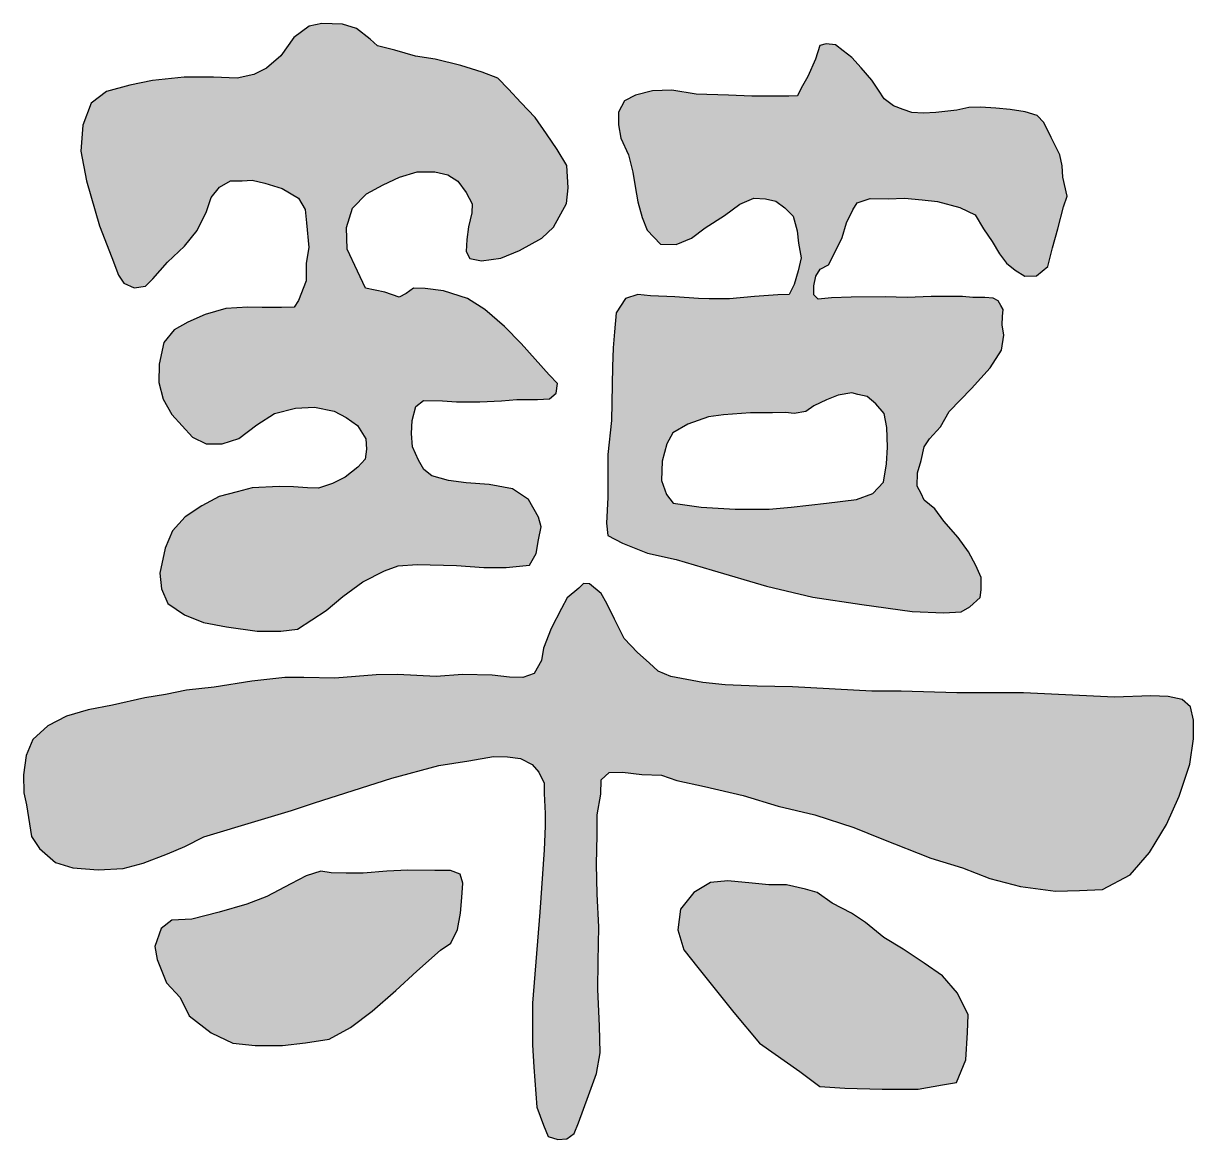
# Model space of a CAD drawing. Extents: x -55438775289 to -98440, y -7665632576 to 9496667396.
# Drawn here: x -149889.6 to -149511.8, y -217072.9 to -216712.6 of the extents above; entities that cross this region are included whole.
import ezdxf

# ---------------------------------------------------------------- set-up
doc = ezdxf.new("R2010")
doc.units = 0
doc.header["$LTSCALE"] = 1000
doc.layers.add('FRAME', color=7, linetype='CONTINUOUS')

# ---------------------------------------------------------------- blocks, each defined once
blk = doc.blocks.new('a1')
at = {"layer": 'FRAME'}
h = blk.add_hatch(color=256, dxfattribs=at)
h.paths.add_polyline_path([(88796.83, 129721.42), (88793.72, 129724.68), (88791.06, 129727.49), (88788.78, 129729.88), (88785.44, 129731.17), (88780.81, 129732.61), (88775.34, 129733.97), (88771.09, 129734.66), (88766.61, 129735.95), (88762.89, 129736.86), (88761.33, 129738.27), (88758.39, 129740.59), (88755.38, 129741.48), (88750.94, 129741.68), (88748.21, 129741.07), (88744.93, 129738.68), (88742.12, 129734.72), (88738.98, 129732.05), (88736.31, 129730.69), (88732.69, 129729.87), (88727.63, 129730.14), (88721.3, 129730.12), (88714.47, 129729.37), (88709.61, 129728.41), (88704.56, 129727.04), (88701.27, 129724.52), (88699.5, 129719.8), (88699.02, 129714.2), (88700.25, 129707.78), (88703.06, 129698.12), (88705.73, 129691.29), (88707.16, 129687.47), (88708.32, 129685.76), (88710.51, 129684.8), (88712.97, 129685.14), (88714.54, 129686.71), (88717.69, 129690.27), (88721.38, 129693.75), (88724.11, 129697.1), (88726.1, 129701.19), (88727.12, 129704.2), (88728.9, 129706.45), (88731.29, 129707.82), (88733.75, 129707.82), (88735.94, 129707.96), (88738.67, 129707.27), (88742.37, 129706.18), (88745.92, 129704.06), (88747.36, 129701.6), (88747.63, 129698.74), (88748.11, 129693.48), (88747.56, 129690.06), (88747.56, 129686.3), (88745.88, 129682.07), (88744.97, 129680.63), (88742.25, 129680.51), (88738.09, 129680.51), (88735.01, 129680.57), (88730.24, 129680.33), (88725.78, 129679), (88722.1, 129677.37), (88719.14, 129675.74), (88716.91, 129673.03), (88715.89, 129668.36), (88715.83, 129664.38), (88716.79, 129660.82), (88718.66, 129657.51), (88723.08, 129652.66), (88726.03, 129651.21), (88729.47, 129651.21), (88733.09, 129652.35), (88736.9, 129655.25), (88740.76, 129657.72), (88745.23, 129658.87), (88749.33, 129659.05), (88753.55, 129658.2), (88756.15, 129656.88), (88758.62, 129655.13), (88760.37, 129652.29), (88760.55, 129650.06), (88760.25, 129647.89), (88758.68, 129646.2), (88755.97, 129644.03), (88753.25, 129642.65), (88750.17, 129641.62), (88747.82, 129641.74), (88744.8, 129641.92), (88741.73, 129641.98), (88735.93, 129641.71), (88732.67, 129640.87), (88728.81, 129639.84), (88725.07, 129637.85), (88721.51, 129635.5), (88718.79, 129632.49), (88717.22, 129628.75), (88716.08, 129623.36), (88716.38, 129619.98), (88717.77, 129616.84), (88721.33, 129614.37), (88725.43, 129612.74), (88730.38, 129611.78), (88737.03, 129610.85), (88742.1, 129610.85), (88745.66, 129611.27), (88751.87, 129615.31), (88755.43, 129618.33), (88759.72, 129621.52), (88764.43, 129623.87), (88767.38, 129624.9), (88771.43, 129625.2), (88779.9, 129624.97), (88785.82, 129624.55), (88790.58, 129624.55), (88795.59, 129625.1), (88797.04, 129627.57), (88797.58, 129630.52), (88798.13, 129633.3), (88797.52, 129635.41), (88795.41, 129639.23), (88791.97, 129641.52), (88786.96, 129642.42), (88781.96, 129642.78), (88778.15, 129643.27), (88774.59, 129644.29), (88772.84, 129645.68), (88771.7, 129647.67), (88770.43, 129650.52), (88770.19, 129653.42), (88770.37, 129656.19), (88771.15, 129659.21), (88772.78, 129660.5), (88776.89, 129660.44), (88779.91, 129660.26), (88784.91, 129660.26), (88789.56, 129660.44), (88792.88, 129660.74), (88797.35, 129660.74), (88799.94, 129660.86), (88801.33, 129662.06), (88801.63, 129664.17), (88799.88, 129666.04), (88793.85, 129672.82), (88790.23, 129676.44), (88786, 129680.12), (88782.26, 129682.47), (88777.13, 129684.15), (88773.15, 129684.64), (88770.67, 129684.7), (88769.1, 129683.55), (88767.53, 129682.77), (88764.46, 129683.85), (88760.35, 129684.72), (88758.6, 129688.36), (88756.4, 129693.07), (88756.25, 129697.77), (88757.54, 129701.9), (88760.5, 129705.01), (88764.15, 129706.91), (88767.64, 129708.58), (88771.44, 129709.71), (88775.23, 129709.71), (88778.04, 129709.11), (88780.17, 129707.74), (88781.99, 129705.31), (88783.28, 129702.81), (88783.21, 129700.91), (88782.52, 129697.88), (88782.14, 129695.15), (88781.99, 129692.57), (88782.75, 129691.05), (88785.26, 129690.59), (88789.43, 129691.13), (88793.46, 129692.79), (88798.24, 129695.45), (88800.75, 129697.8), (88803.59, 129702.91), (88803.97, 129706.32), (88803.67, 129711.1), (88801.54, 129714.51), (88799.26, 129717.93)])
h.paths.add_polyline_path([(88906.3, 129720.38), (88904.88, 129721.89), (88902.29, 129722.64), (88899.04, 129723.14), (88895.95, 129723.47), (88892.69, 129723.64), (88890.18, 129723.56), (88887.59, 129722.97), (88883.08, 129722.47), (88880.41, 129722.39), (88877.9, 129722.47), (88876.07, 129723.14), (88873.98, 129723.97), (88871.97, 129725.47), (88870.72, 129727.31), (88869.3, 129729.48), (88867.01, 129732.09), (88865.01, 129734.34), (88863.09, 129735.76), (88861.49, 129737.04), (88859.48, 129737.25), (88858.1, 129736.93), (88857.14, 129733.96), (88855.55, 129730.25), (88854.07, 129727.71), (88853.32, 129726.12), (88851.41, 129726.01), (88847.7, 129726.01), (88843.45, 129726.01), (88838.46, 129726.22), (88831.46, 129726.43), (88826.26, 129727.28), (88822.12, 129727.18), (88818.4, 129726.22), (88816.04, 129725.05), (88814.77, 129722.61), (88814.77, 129719.86), (88815.3, 129716.99), (88816.89, 129713.39), (88817.84, 129709.68), (88818.37, 129706.6), (88818.9, 129703.31), (88819.86, 129699.92), (88820.92, 129697.16), (88823.79, 129694.19), (88827.18, 129694.09), (88830.47, 129695.47), (88833.44, 129697.69), (88837.58, 129700.34), (88840.87, 129702.78), (88843.88, 129704.04), (88846.43, 129703.93), (88848.66, 129703.4), (88850.57, 129702.02), (88852.37, 129700.22), (88853.22, 129697.04), (88853.54, 129694.39), (88854.07, 129691.21), (88853.43, 129688.45), (88852.59, 129685.48), (88851.52, 129683.36), (88849.08, 129683.25), (88844.07, 129682.9), (88838.66, 129682.37), (88834.31, 129682.37), (88831.97, 129682.48), (88826.88, 129682.8), (88821.68, 129683.01), (88818.92, 129683.33), (88816.26, 129682.48), (88814.25, 129679.4), (88813.93, 129675.27), (88813.61, 129671.87), (88813.5, 129667.74), (88813.29, 129656.24), (88812.44, 129648.92), (88812.44, 129639.66), (88812.22, 129634.15), (88812.44, 129631.49), (88815.62, 129629.8), (88821.03, 129627.68), (88827.19, 129626.3), (88834.94, 129623.97), (88846.64, 129620.55), (88856.61, 129618.21), (88867.12, 129616.62), (88877.98, 129615.13), (88884.78, 129614.81), (88888.49, 129615.02), (88890.4, 129616.09), (88892.63, 129618.1), (88892.84, 129619.8), (88892.84, 129622.45), (88891.68, 129624.99), (88890.08, 129627.96), (88887.86, 129631.04), (88884.78, 129634.54), (88882.87, 129637.19), (88880.53, 129639.1), (88879.9, 129640.47), (88879.05, 129642.06), (88879.15, 129644.93), (88879.9, 129647.58), (88880.53, 129650.55), (88881.7, 129652.24), (88884.04, 129654.83), (88885.95, 129658.12), (88890.73, 129663.1), (88894.76, 129667.55), (88897.2, 129671.37), (88897.73, 129674.55), (88897.34, 129676.82), (88897.4, 129678.59), (88897.55, 129680.11), (88897.08, 129680.99), (88896.45, 129681.99), (88895.41, 129682.51), (88893.58, 129682.67), (88891.02, 129682.72), (88888.83, 129682.93), (88882.06, 129682.88), (88876.89, 129682.67), (88872.19, 129682.83), (88864.84, 129682.77), (88860.58, 129682.6), (88857.74, 129682.35), (88856.82, 129683.27), (88856.82, 129685.19), (88857.23, 129687.27), (88858.15, 129688.77), (88859.99, 129689.69), (88861.24, 129692.2), (88862.91, 129695.62), (88863.83, 129698.79), (88865.17, 129701.54), (88866.11, 129703.07), (88868.95, 129703.99), (88872.79, 129703.9), (88876.3, 129704.07), (88880.14, 129703.74), (88883.4, 129703.32), (88888.26, 129702.06), (88891.52, 129700.48), (88893.36, 129697.47), (88895.2, 129694.72), (88896.78, 129692.05), (88898.29, 129690.05), (88900.13, 129688.54), (88902.21, 129687.29), (88904.72, 129687.37), (88907.14, 129689.38), (88908.14, 129693.38), (88909.31, 129697.47), (88910.57, 129702.23), (88911.32, 129704.48), (88910.4, 129708.57), (88910.23, 129710.99), (88909.73, 129713.41), (88907.89, 129717.13)])
h.paths.add_polyline_path([(88862.04, 129661.68), (88864.96, 129662.2), (88866.31, 129661.79), (88868.29, 129661.37), (88870.16, 129659.81), (88871.93, 129657.73), (88872.55, 129654.72), (88872.66, 129650.45), (88872.45, 129646.92), (88871.83, 129642.97), (88869.54, 129640.47), (88866, 129639.22), (88859.54, 129638.39), (88851.95, 129637.56), (88847.16, 129637.14), (88839.87, 129637.14), (88832.59, 129637.56), (88826.55, 129638.39), (88825.09, 129640.26), (88824.05, 129643.28), (88824.15, 129647.44), (88825.2, 129651.18), (88826.44, 129653.57), (88829.67, 129655.44), (88834.15, 129657), (88837.37, 129657.42), (88843.2, 129657.84), (88847.89, 129657.84), (88850.7, 129657.94), (88852.57, 129657.73), (88855.07, 129658.15), (88856.84, 129659.4), (88859.54, 129660.64)], flags=16)
h.paths.add_polyline_path([(88938.54, 129591.75), (88937.89, 129594.6), (88936.08, 129596.16), (88933.1, 129596.81), (88929.33, 129596.94), (88921.55, 129596.68), (88901.94, 129597.59), (88887.55, 129597.59), (88875.62, 129597.98), (88869.26, 129597.98), (88852.23, 129598.9), (88844.58, 129599.03), (88837.7, 129599.29), (88832.91, 129599.81), (88826.03, 129601.11), (88823.31, 129602.27), (88821.36, 129604.09), (88818.85, 129606.3), (88816, 129609.28), (88813.92, 129613.43), (88812.23, 129616.79), (88811.07, 129619), (88808.56, 129621.07), (88807.26, 129621.16), (88806.21, 129620.1), (88803.69, 129618.08), (88802.48, 129615.72), (88800.29, 129611.43), (88798.66, 129607.21), (88798.18, 129604.54), (88796.63, 129601.78), (88794.2, 129600.89), (88791.28, 129600.97), (88787.55, 129601.38), (88781.2, 129601.53), (88775.52, 129601.13), (88767.24, 129601.53), (88762.62, 129601.45), (88753.75, 129600.79), (88747.02, 129600.87), (88742.96, 129600.87), (88735.82, 129600.14), (88727.77, 129598.84), (88721.76, 129598.19), (88717.3, 129597.22), (88712.84, 129596.49), (88705.84, 129594.94), (88700.65, 129593.96), (88695.94, 129592.59), (88691.97, 129590.48), (88688.72, 129587.56), (88687.26, 129584.08), (88686.69, 129579.94), (88686.77, 129576.05), (88687.34, 129573.46), (88688.4, 129566.69), (88690.18, 129564.09), (88693.59, 129561.09), (88697.32, 129559.96), (88702.76, 129559.47), (88708.19, 129559.8), (88712.49, 129560.93), (88717.68, 129562.96), (88721.42, 129564.5), (88725.55, 129566.61), (88737.19, 129570.09), (88744.41, 129572.28), (88749.35, 129573.9), (88766.01, 129579.26), (88776.07, 129581.94), (88782.56, 129582.99), (88787.87, 129583.9), (88790.87, 129583.82), (88793.71, 129583.49), (88796.22, 129582.19), (88797.6, 129580.49), (88798.74, 129578.14), (88798.74, 129575.95), (88798.98, 129571.66), (88798.98, 129568.9), (88798.74, 129563.79), (88797.85, 129550.39), (88796.28, 129530.79), (88796.28, 129521.85), (88796.54, 129517.05), (88797.19, 129508.44), (88798.62, 129504.55), (88799.65, 129502.09), (88801.73, 129501.44), (88803.67, 129501.57), (88805.23, 129502.74), (88806.14, 129505.07), (88808.34, 129510.9), (88810.03, 129515.7), (88810.81, 129520.1), (88810.68, 129525.93), (88810.29, 129533.71), (88810.42, 129539.8), (88810.56, 129547.25), (88810.17, 129554.25), (88810.04, 129560.72), (88810.17, 129566.94), (88810.17, 129571.35), (88810.94, 129575.76), (88811.07, 129578.87), (88812.76, 129580.42), (88815.61, 129580.55), (88819.76, 129580.03), (88824.04, 129579.9), (88827.29, 129578.74), (88833.25, 129577.44), (88841.59, 129575.5), (88849.11, 129573.17), (88857.02, 129571.35), (88865.45, 129568.63), (88871.42, 129566.17), (88881.96, 129562.02), (88888.83, 129559.95), (88894.67, 129557.62), (88901.28, 129555.93), (88908.81, 129554.9), (88913.99, 129555.03), (88918.92, 129555.29), (88924.92, 129558.4), (88929.07, 129563.2), (88932.7, 129569.29), (88935.43, 129575.38), (88937.76, 129582.24), (88938.54, 129587.69)])
h.paths.add_polyline_path([(88776.49, 129542.22), (88778.65, 129543.69), (88780.12, 129546.64), (88780.8, 129550.15), (88781.03, 129553.55), (88781.26, 129556.61), (88780.68, 129558.55), (88778.64, 129559.34), (88775.24, 129559.34), (88769.45, 129559.46), (88764.92, 129559.23), (88759.82, 129558.78), (88756.19, 129558.78), (88752.9, 129558.89), (88750.74, 129559.23), (88747.57, 129558.21), (88744.28, 129556.51), (88739.07, 129553.79), (88734.76, 129552.09), (88728.83, 129550.38), (88722.94, 129548.9), (88718.63, 129548.68), (88716.36, 129546.86), (88715, 129543.01), (88715.45, 129540.18), (88717.49, 129535.2), (88720.44, 129532.02), (88722.37, 129528.06), (88727.13, 129524.43), (88731.78, 129522.17), (88736.54, 129521.71), (88742.44, 129521.71), (88747.43, 129522.28), (88752.53, 129523.07), (88757.1, 129525.57), (88761.75, 129529.08), (88766.86, 129533.5), (88771.39, 129537.69)], flags=17)
h.paths.add_polyline_path([(88884.47, 129536.72), (88887.7, 129532.95), (88890.03, 129528.29), (88889.85, 129524.52), (88889.49, 129518.6), (88887.52, 129513.76), (88884.47, 129513.22), (88879.26, 129512.33), (88871.54, 129512.33), (88863.46, 129512.51), (88858.08, 129512.86), (88853.77, 129516.09), (88845.15, 129522.19), (88839.59, 129528.83), (88831.87, 129538.51), (88828.82, 129542.28), (88827.56, 129546.58), (88828.1, 129551.07), (88830.97, 129554.65), (88834.56, 129556.81), (88838.33, 129557.16), (88843.54, 129556.63), (88847.13, 129556.27), (88850.9, 129556.27), (88855.03, 129555.37), (88857.54, 129554.65), (88860.77, 129552.32), (88864.9, 129550.17), (88867.95, 129548.2), (88871.9, 129544.97), (88876.03, 129542.46), (88880.52, 129539.41)], flags=17)
for points in [[(88761.33, 129738.27), (88758.39, 129740.59), (88755.38, 129741.48), (88750.94, 129741.68), (88748.21, 129741.07), (88744.93, 129738.68), (88742.12, 129734.72), (88738.98, 129732.05), (88736.31, 129730.69), (88732.69, 129729.87), (88727.63, 129730.14), (88721.3, 129730.12), (88714.47, 129729.37), (88709.61, 129728.41), (88704.56, 129727.04), (88701.27, 129724.52), (88699.5, 129719.8), (88699.02, 129714.2), (88700.25, 129707.78), (88703.06, 129698.12), (88705.73, 129691.29), (88707.16, 129687.47), (88708.32, 129685.76), (88710.51, 129684.8), (88712.97, 129685.14), (88714.54, 129686.71), (88717.69, 129690.27), (88721.38, 129693.75), (88724.11, 129697.1), (88726.1, 129701.19), (88727.12, 129704.2), (88728.9, 129706.45), (88731.29, 129707.82), (88733.75, 129707.82), (88735.94, 129707.96), (88738.67, 129707.27), (88742.37, 129706.18), (88745.92, 129704.06), (88747.36, 129701.6), (88747.63, 129698.74), (88748.11, 129693.48), (88747.56, 129690.06), (88747.56, 129686.3), (88745.88, 129682.07), (88744.97, 129680.63), (88742.25, 129680.51), (88738.09, 129680.51), (88735.01, 129680.57), (88730.24, 129680.33), (88725.78, 129679), (88722.1, 129677.37), (88719.14, 129675.74), (88716.91, 129673.03), (88715.89, 129668.36), (88715.83, 129664.38), (88716.79, 129660.82), (88718.66, 129657.51), (88723.08, 129652.66), (88726.03, 129651.21), (88729.47, 129651.21), (88733.09, 129652.35), (88736.9, 129655.25), (88740.76, 129657.72), (88745.23, 129658.87), (88749.33, 129659.05), (88753.55, 129658.2), (88756.15, 129656.88), (88758.62, 129655.13), (88760.37, 129652.29), (88760.55, 129650.06), (88760.25, 129647.89), (88758.68, 129646.2), (88755.97, 129644.03), (88753.25, 129642.65), (88750.17, 129641.62), (88747.82, 129641.74), (88744.8, 129641.92), (88741.73, 129641.98), (88735.93, 129641.71), (88732.67, 129640.87), (88728.81, 129639.84), (88725.07, 129637.85), (88721.51, 129635.5), (88718.79, 129632.49), (88717.22, 129628.75), (88716.08, 129623.36), (88716.38, 129619.98), (88717.77, 129616.84), (88721.33, 129614.37), (88725.43, 129612.74), (88730.38, 129611.78), (88737.03, 129610.85), (88742.1, 129610.85), (88745.66, 129611.27), (88751.87, 129615.31), (88755.43, 129618.33), (88759.72, 129621.52), (88764.43, 129623.87), (88767.38, 129624.9), (88771.43, 129625.2), (88779.9, 129624.97), (88785.82, 129624.55), (88790.58, 129624.55), (88795.59, 129625.1), (88797.04, 129627.57), (88797.58, 129630.52), (88798.13, 129633.3), (88797.52, 129635.41), (88795.41, 129639.23), (88791.97, 129641.52), (88786.96, 129642.42), (88781.96, 129642.78), (88778.15, 129643.27), (88774.59, 129644.29), (88772.84, 129645.68), (88771.7, 129647.67), (88770.43, 129650.52), (88770.19, 129653.42), (88770.37, 129656.19), (88771.15, 129659.21), (88772.78, 129660.5), (88776.89, 129660.44), (88779.91, 129660.26), (88784.91, 129660.26), (88789.56, 129660.44), (88792.88, 129660.74), (88797.35, 129660.74), (88799.94, 129660.86), (88801.33, 129662.06), (88801.63, 129664.17), (88799.88, 129666.04), (88793.85, 129672.82), (88790.23, 129676.44), (88786, 129680.12), (88782.26, 129682.47), (88777.13, 129684.15), (88773.15, 129684.64), (88770.67, 129684.7), (88769.1, 129683.55), (88767.53, 129682.77), (88764.46, 129683.85), (88760.35, 129684.72), (88758.6, 129688.36), (88756.4, 129693.07), (88756.25, 129697.77), (88757.54, 129701.9), (88760.5, 129705.01), (88764.15, 129706.91), (88767.64, 129708.58), (88771.44, 129709.71), (88775.23, 129709.71), (88778.04, 129709.11), (88780.17, 129707.74), (88781.99, 129705.31), (88783.28, 129702.81), (88783.21, 129700.91), (88782.52, 129697.88), (88782.14, 129695.15), (88781.99, 129692.57), (88782.75, 129691.05), (88785.26, 129690.59), (88789.43, 129691.13), (88793.46, 129692.79), (88798.24, 129695.45), (88800.75, 129697.8), (88803.59, 129702.91), (88803.97, 129706.32), (88803.67, 129711.1), (88801.54, 129714.51), (88799.26, 129717.93), (88796.83, 129721.42), (88793.72, 129724.68), (88791.06, 129727.49), (88788.78, 129729.88), (88785.44, 129731.17), (88780.81, 129732.61), (88775.34, 129733.97), (88771.09, 129734.66), (88766.61, 129735.95), (88762.89, 129736.86), (88761.33, 129738.27)], [(88861.49, 129737.04), (88859.48, 129737.25), (88858.1, 129736.93), (88857.14, 129733.96), (88855.55, 129730.25), (88854.07, 129727.71), (88853.32, 129726.12), (88851.41, 129726.01), (88847.7, 129726.01), (88843.45, 129726.01), (88838.46, 129726.22), (88831.46, 129726.43), (88826.26, 129727.28), (88822.12, 129727.18), (88818.4, 129726.22), (88816.04, 129725.05), (88814.77, 129722.61), (88814.77, 129719.86), (88815.3, 129716.99), (88816.89, 129713.39), (88817.84, 129709.68), (88818.37, 129706.6), (88818.9, 129703.31), (88819.86, 129699.92), (88820.92, 129697.16), (88823.79, 129694.19), (88827.18, 129694.09), (88830.47, 129695.47), (88833.44, 129697.69), (88837.58, 129700.34), (88840.87, 129702.78), (88843.88, 129704.04), (88846.43, 129703.93), (88848.66, 129703.4), (88850.57, 129702.02), (88852.37, 129700.22), (88853.22, 129697.04), (88853.54, 129694.39), (88854.07, 129691.21), (88853.43, 129688.45), (88852.59, 129685.48), (88851.52, 129683.36), (88849.08, 129683.25), (88844.07, 129682.9), (88838.66, 129682.37), (88834.31, 129682.37), (88831.97, 129682.48), (88826.88, 129682.8), (88821.68, 129683.01), (88818.92, 129683.33), (88816.26, 129682.48), (88814.25, 129679.4), (88813.93, 129675.27), (88813.61, 129671.87), (88813.5, 129667.74), (88813.29, 129656.24), (88812.44, 129648.92), (88812.44, 129639.66), (88812.22, 129634.15), (88812.44, 129631.49), (88815.62, 129629.8), (88821.03, 129627.68), (88827.19, 129626.3), (88834.94, 129623.97), (88846.64, 129620.55), (88856.61, 129618.21), (88867.12, 129616.62), (88877.98, 129615.13), (88884.78, 129614.81), (88888.49, 129615.02), (88890.4, 129616.09), (88892.63, 129618.1), (88892.84, 129619.8), (88892.84, 129622.45), (88891.68, 129624.99), (88890.08, 129627.96), (88887.86, 129631.04), (88884.78, 129634.54), (88882.87, 129637.19), (88880.53, 129639.1), (88879.9, 129640.47), (88879.05, 129642.06), (88879.15, 129644.93), (88879.9, 129647.58), (88880.53, 129650.55), (88881.7, 129652.24), (88884.04, 129654.83), (88885.95, 129658.12), (88890.73, 129663.1), (88894.76, 129667.55), (88897.2, 129671.37), (88897.73, 129674.55), (88897.34, 129676.82), (88897.4, 129678.59), (88897.55, 129680.11), (88897.08, 129680.99), (88896.45, 129681.99), (88895.41, 129682.51), (88893.58, 129682.67), (88891.02, 129682.72), (88888.83, 129682.93), (88882.06, 129682.88), (88876.89, 129682.67), (88872.19, 129682.83), (88864.84, 129682.77), (88860.58, 129682.6), (88857.74, 129682.35), (88856.82, 129683.27), (88856.82, 129685.19), (88857.23, 129687.27), (88858.15, 129688.77), (88859.99, 129689.69), (88861.24, 129692.2), (88862.91, 129695.62), (88863.83, 129698.79), (88865.17, 129701.54), (88866.11, 129703.07), (88868.95, 129703.99), (88872.79, 129703.9), (88876.3, 129704.07), (88880.14, 129703.74), (88883.4, 129703.32), (88888.26, 129702.06), (88891.52, 129700.48), (88893.36, 129697.47), (88895.2, 129694.72), (88896.78, 129692.05), (88898.29, 129690.05), (88900.13, 129688.54), (88902.21, 129687.29), (88904.72, 129687.37), (88907.14, 129689.38), (88908.14, 129693.38), (88909.31, 129697.47), (88910.57, 129702.23), (88911.32, 129704.48), (88910.4, 129708.57), (88910.23, 129710.99), (88909.73, 129713.41), (88907.89, 129717.13), (88906.3, 129720.38), (88904.88, 129721.89), (88902.29, 129722.64), (88899.04, 129723.14), (88895.95, 129723.47), (88892.69, 129723.64), (88890.18, 129723.56), (88887.59, 129722.97), (88883.08, 129722.47), (88880.41, 129722.39), (88877.9, 129722.47), (88876.07, 129723.14), (88873.98, 129723.97), (88871.97, 129725.47), (88870.72, 129727.31), (88869.3, 129729.48), (88867.01, 129732.09), (88865.01, 129734.34), (88863.09, 129735.76), (88861.49, 129737.04)], [(88864.96, 129662.2), (88862.04, 129661.68), (88859.54, 129660.64), (88856.84, 129659.4), (88855.07, 129658.15), (88852.57, 129657.73), (88850.7, 129657.94), (88847.89, 129657.84), (88843.2, 129657.84), (88837.37, 129657.42), (88834.15, 129657), (88829.67, 129655.44), (88826.44, 129653.57), (88825.2, 129651.18), (88824.15, 129647.44), (88824.05, 129643.28), (88825.09, 129640.26), (88826.55, 129638.39), (88832.59, 129637.56), (88839.87, 129637.14), (88847.16, 129637.14), (88851.95, 129637.56), (88859.54, 129638.39), (88866, 129639.22), (88869.54, 129640.47), (88871.83, 129642.97), (88872.45, 129646.92), (88872.66, 129650.45), (88872.55, 129654.72), (88871.93, 129657.73), (88870.16, 129659.81), (88868.29, 129661.37), (88866.31, 129661.79), (88864.96, 129662.2)], [(88808.56, 129621.07), (88807.26, 129621.16), (88806.21, 129620.1), (88803.69, 129618.08), (88802.48, 129615.72), (88800.29, 129611.43), (88798.66, 129607.21), (88798.18, 129604.54), (88796.63, 129601.78), (88794.2, 129600.89), (88791.28, 129600.97), (88787.55, 129601.38), (88781.2, 129601.53), (88775.52, 129601.13), (88767.24, 129601.53), (88762.62, 129601.45), (88753.75, 129600.79), (88747.02, 129600.87), (88742.96, 129600.87), (88735.82, 129600.14), (88727.77, 129598.84), (88721.76, 129598.19), (88717.3, 129597.22), (88712.84, 129596.49), (88705.84, 129594.94), (88700.65, 129593.96), (88695.94, 129592.59), (88691.97, 129590.48), (88688.72, 129587.56), (88687.26, 129584.08), (88686.69, 129579.94), (88686.77, 129576.05), (88687.34, 129573.46), (88688.4, 129566.69), (88690.18, 129564.09), (88693.59, 129561.09), (88697.32, 129559.96), (88702.76, 129559.47), (88708.19, 129559.8), (88712.49, 129560.93), (88717.68, 129562.96), (88721.42, 129564.5), (88725.55, 129566.61), (88737.19, 129570.09), (88744.41, 129572.28), (88749.35, 129573.9), (88766.01, 129579.26), (88776.07, 129581.94), (88782.56, 129582.99), (88787.87, 129583.9), (88790.87, 129583.82), (88793.71, 129583.49), (88796.22, 129582.19), (88797.6, 129580.49), (88798.74, 129578.14), (88798.74, 129575.95), (88798.98, 129571.66), (88798.98, 129568.9), (88798.74, 129563.79), (88797.85, 129550.39), (88796.28, 129530.79), (88796.28, 129521.85), (88796.54, 129517.05), (88797.19, 129508.44), (88798.62, 129504.55), (88799.65, 129502.09), (88801.73, 129501.44), (88803.67, 129501.57), (88805.23, 129502.74), (88806.14, 129505.07), (88808.34, 129510.9), (88810.03, 129515.7), (88810.81, 129520.1), (88810.68, 129525.93), (88810.29, 129533.71), (88810.42, 129539.8), (88810.56, 129547.25), (88810.17, 129554.25), (88810.04, 129560.72), (88810.17, 129566.94), (88810.17, 129571.35), (88810.94, 129575.76), (88811.07, 129578.87), (88812.76, 129580.42), (88815.61, 129580.55), (88819.76, 129580.03), (88824.04, 129579.9), (88827.29, 129578.74), (88833.25, 129577.44), (88841.59, 129575.5), (88849.11, 129573.17), (88857.02, 129571.35), (88865.45, 129568.63), (88871.42, 129566.17), (88881.96, 129562.02), (88888.83, 129559.95), (88894.67, 129557.62), (88901.28, 129555.93), (88908.81, 129554.9), (88913.99, 129555.03), (88918.92, 129555.29), (88924.92, 129558.4), (88929.07, 129563.2), (88932.7, 129569.29), (88935.43, 129575.38), (88937.76, 129582.24), (88938.54, 129587.69), (88938.54, 129591.75), (88937.89, 129594.6), (88936.08, 129596.16), (88933.1, 129596.81), (88929.33, 129596.94), (88921.55, 129596.68), (88901.94, 129597.59), (88887.55, 129597.59), (88875.62, 129597.98), (88869.26, 129597.98), (88852.23, 129598.9), (88844.58, 129599.03), (88837.7, 129599.29), (88832.91, 129599.81), (88826.03, 129601.11), (88823.31, 129602.27), (88821.36, 129604.09), (88818.85, 129606.3), (88816, 129609.28), (88813.92, 129613.43), (88812.23, 129616.79), (88811.07, 129619), (88808.56, 129621.07)], [(88780.68, 129558.55), (88778.64, 129559.34), (88775.24, 129559.34), (88769.45, 129559.46), (88764.92, 129559.23), (88759.82, 129558.78), (88756.19, 129558.78), (88752.9, 129558.89), (88750.74, 129559.23), (88747.57, 129558.21), (88744.28, 129556.51), (88739.07, 129553.79), (88734.76, 129552.09), (88728.83, 129550.38), (88722.94, 129548.9), (88718.63, 129548.68), (88716.36, 129546.86), (88715, 129543.01), (88715.45, 129540.18), (88717.49, 129535.2), (88720.44, 129532.02), (88722.37, 129528.06), (88727.13, 129524.43), (88731.78, 129522.17), (88736.54, 129521.71), (88742.44, 129521.71), (88747.43, 129522.28), (88752.53, 129523.07), (88757.1, 129525.57), (88761.75, 129529.08), (88766.86, 129533.5), (88771.39, 129537.69), (88776.49, 129542.22), (88778.65, 129543.69), (88780.12, 129546.64), (88780.8, 129550.15), (88781.03, 129553.55), (88781.26, 129556.61), (88780.68, 129558.55)], [(88855.03, 129555.37), (88850.9, 129556.27), (88847.13, 129556.27), (88843.54, 129556.63), (88838.33, 129557.16), (88834.56, 129556.81), (88830.97, 129554.65), (88828.1, 129551.07), (88827.56, 129546.58), (88828.82, 129542.28), (88831.87, 129538.51), (88839.59, 129528.83), (88845.15, 129522.19), (88853.77, 129516.09), (88858.08, 129512.86), (88863.46, 129512.51), (88871.54, 129512.33), (88879.26, 129512.33), (88884.47, 129513.22), (88887.52, 129513.76), (88887.52, 129513.76), (88889.49, 129518.6), (88889.85, 129524.52), (88890.03, 129528.29), (88887.7, 129532.95), (88884.47, 129536.72), (88880.52, 129539.41), (88876.03, 129542.46), (88871.9, 129544.97), (88867.95, 129548.2), (88864.9, 129550.17), (88860.77, 129552.32), (88857.54, 129554.65), (88855.03, 129555.37)]]:
    blk.add_lwpolyline(points, dxfattribs=at)

msp = doc.modelspace()

# ---------------------------------------------------------------- block references
at = {"layer": 'FRAME', "xscale": 1.5, "yscale": 1.5, "zscale": 1.5}
msp.add_blockref('a1', (-282919.59, -411325.08), dxfattribs=at)

doc.saveas('drawing.dxf')
